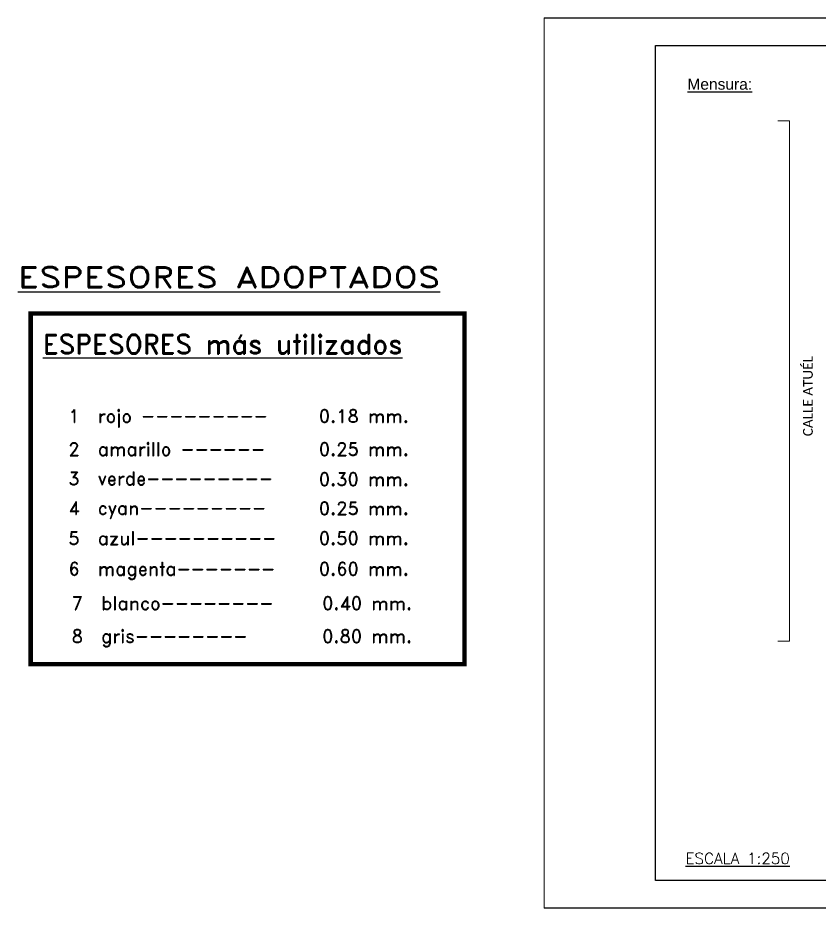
# Model space of a CAD drawing. Header units: metres. Extents: x 3434.9 to 3511.8, y 4259.2 to 4291.2.
# Drawn here: x 3434.89 to 3463.7, y 4259.18 to 4291.18 of the extents above; entities that cross this region are included whole.
import ezdxf

# ---------------------------------------------------------------- set-up
doc = ezdxf.new("R2010")
doc.units = ezdxf.units.M
doc.layers.add('CARATULA', color=7, linetype='Continuous')
doc.layers.add('OTROS', color=3, linetype='Continuous')
doc.layers.add('Rojo', color=1, linetype='Continuous', lineweight=18)
doc.layers.add('Verde', color=3, linetype='Continuous', lineweight=30)
doc.styles.add('ARIAL', font='arial.ttf')
doc.styles.add('Legend', font='calibri.ttf')
doc.styles.add('ROMAND', font='romand.shx', dxfattribs={"height": 4})

# ---------------------------------------------------------------- blocks, each defined once
blk = doc.blocks.new('A$C155B0678')
at = {"layer": 'OTROS', "color": 7, "linetype": 'Continuous', "style": 'ROMAND'}
for s, p in [('7  blanco--------', (-0.00096, 0.01915)), ('0.40 mm.', (0.12763, 0.01915))]:
    blk.add_text(s, height=0.00675, dxfattribs=at).set_placement(p)
at = {"layer": 'OTROS', "color": 8, "linetype": 'Continuous', "style": 'ROMAND'}
for s, p in [('8  gris--------', (-0.00096, 0.00225)), ('0.80 mm.', (0.12763, 0.00225))]:
    blk.add_text(s, height=0.00675, dxfattribs=at).set_placement(p)

msp = doc.modelspace()

# ---------------------------------------------------------------- linework, layer by layer
at = {"layer": 'CARATULA', "color": 1, "linetype": 'Continuous'}
for p, q in [((3453.811, 4291.183), (3511.811, 4291.183)), ((3511.811, 4259.183), (3453.811, 4259.183))]:
    msp.add_line(p, q, dxfattribs=at)
at = {"layer": 'OTROS', "color": 8, "linetype": 'Continuous'}
for p, q in [((3457.811, 4260.183), (3457.811, 4290.183)), ((3457.811, 4290.183), (3510.811, 4290.183)), ((3510.811, 4260.183), (3457.811, 4260.183))]:
    msp.add_line(p, q, dxfattribs=at)
at = {"layer": 'OTROS', "color": 2, "linetype": 'Continuous', "const_width": 0.158}
msp.add_lwpolyline([(3435.348, 4280.557), (3450.944, 4280.557), (3450.944, 4267.95), (3435.348, 4267.95)], close=True, dxfattribs=at)
at = {"layer": 'Rojo'}
for p, q in [((3453.811, 4291.183), (3453.811, 4259.183)), ((3462.214, 4287.479), (3462.622, 4287.479)), ((3462.622, 4268.778), (3462.622, 4287.479)), ((3462.214, 4268.778), (3462.622, 4268.778))]:
    msp.add_line(p, q, dxfattribs=at)

# ---------------------------------------------------------------- block references
at = {"layer": 'CARATULA', "color": 0, "xscale": 70, "yscale": 70, "zscale": 70}
msp.add_blockref('A$C155B0678', (3436.892, 4268.566), dxfattribs=at)

# ---------------------------------------------------------------- texts
at = {"layer": 'CARATULA', "color": 3, "linetype": 'Continuous'}
for s, style, p in [('%%UMensura:', 'ARIAL', (3458.957, 4288.599)), ('%%UESCALA 1:250', 'ROMAND', (3458.888, 4260.772))]:
    msp.add_text(s, height=0.4, dxfattribs=dict(at, style=style)).set_placement(p)
at = {"layer": 'OTROS', "color": 3, "linetype": 'Continuous', "style": 'ROMAND', "width": 1.25}
msp.add_text('%%UESPESORES ADOPTADOS', height=0.75, dxfattribs=at).set_placement((3434.886, 4281.488))
at = {"layer": 'OTROS', "color": 2, "linetype": 'Continuous', "style": 'ROMAND'}
for s, height, p in [('%%UESPESORES más utilizados', 0.7, (3435.783, 4279.104)), ('2  amarillo ------', 0.4725, (3436.705, 4275.445)), ('0.25 mm.', 0.4725, (3445.707, 4275.445))]:
    msp.add_text(s, height=height, dxfattribs=at).set_placement(p)
at = {"layer": 'OTROS', "color": 1, "linetype": 'Continuous', "style": 'ROMAND'}
for s, p in [('1  rojo ---------', (3436.705, 4276.634)), ('0.18 mm.', (3445.707, 4276.634))]:
    msp.add_text(s, height=0.4725, dxfattribs=at).set_placement(p)
at = {"layer": 'OTROS', "color": 3, "linetype": 'Continuous', "style": 'ROMAND'}
for s, p in [('3  verde---------', (3436.705, 4274.39)), ('0.30 mm.', (3445.707, 4274.367))]:
    msp.add_text(s, height=0.4725, dxfattribs=at).set_placement(p)
at = {"layer": 'OTROS', "color": 4, "linetype": 'Continuous', "style": 'ROMAND'}
for s, p in [('4  cyan---------', (3436.705, 4273.328)), ('0.25 mm.', (3445.707, 4273.319))]:
    msp.add_text(s, height=0.4725, dxfattribs=at).set_placement(p)
at = {"layer": 'OTROS', "color": 5, "linetype": 'Continuous', "style": 'ROMAND'}
for s, p in [('5  azul----------', (3436.705, 4272.243)), ('0.50 mm.', (3445.707, 4272.243))]:
    msp.add_text(s, height=0.4725, dxfattribs=at).set_placement(p)
at = {"layer": 'OTROS', "color": 6, "linetype": 'Continuous', "style": 'ROMAND'}
for s, p in [('6  magenta-------', (3436.705, 4271.145)), ('0.60 mm.', (3445.707, 4271.145))]:
    msp.add_text(s, height=0.4725, dxfattribs=at).set_placement(p)
at = {"layer": 'Verde', "style": 'Legend'}
msp.add_text('CALLE ATUÉL', height=0.35, rotation=90, dxfattribs=at).set_placement((3463.465, 4276.145))

doc.saveas('drawing.dxf')
